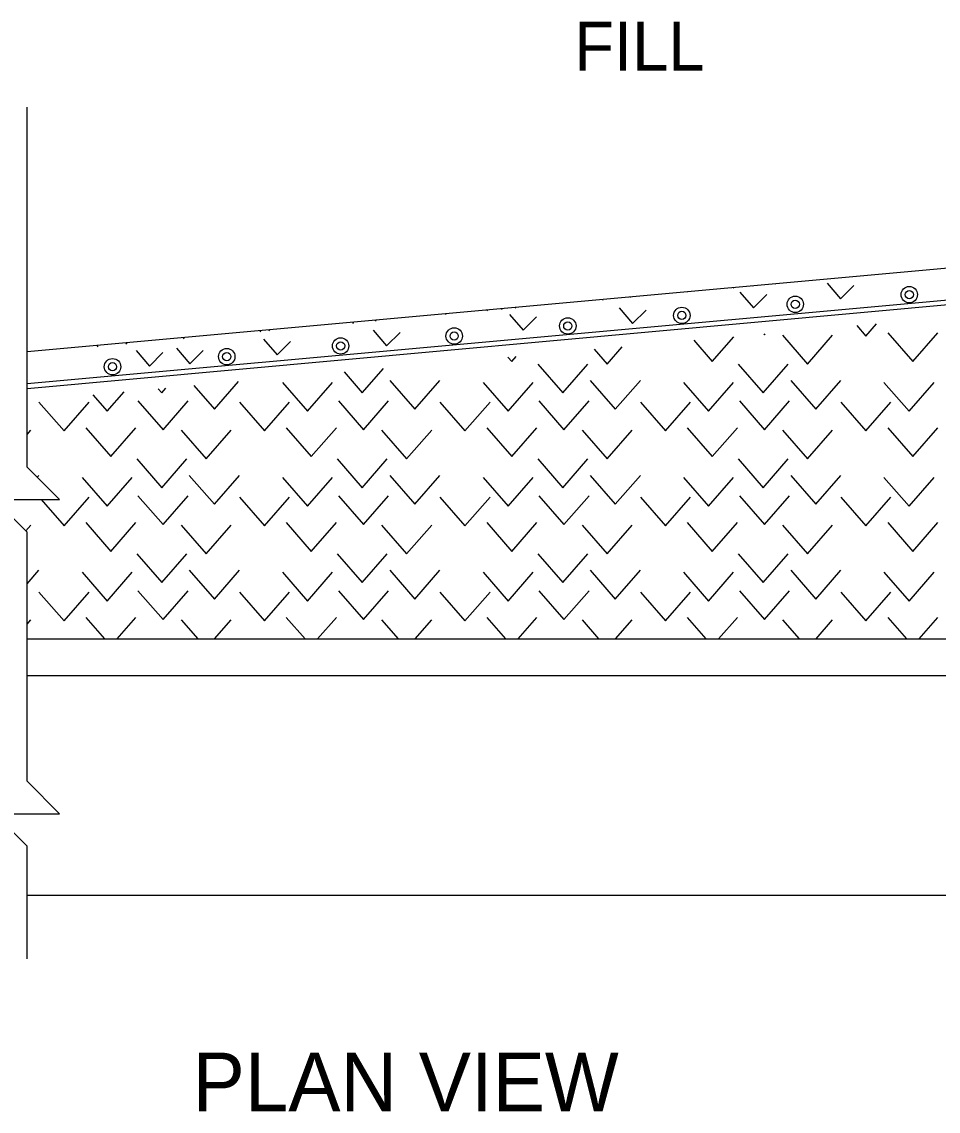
# Model space of a CAD drawing. Extents: x 918 to 1082, y 999 to 1322.
# Drawn here: x 930.268 to 934.027, y 1149.327 to 1153.795 of the extents above; entities that cross this region are included whole.
import ezdxf

# ---------------------------------------------------------------- set-up
doc = ezdxf.new("R2010")
doc.units = 0
doc.layers.add('1', color=7, linetype='Continuous')
doc.layers.add('5', color=7, linetype='Continuous')

msp = doc.modelspace()

# ---------------------------------------------------------------- linework, layer by layer
at = {"layer": '1'}
for p, q in [((930.2898, 1152.1685), (930.2898, 1153.444)), ((939.946, 1153.188), (930.2898, 1152.3102)), ((939.9367, 1153.1669), (930.2898, 1152.2899)), ((936.1616, 1152.9743), (930.2898, 1152.4405)), ((930.2898, 1150.8799), (930.2898, 1151.5018)), ((930.2898, 1151.2633), (945.7747, 1151.2633)), ((930.2898, 1151.1133), (945.7747, 1151.1133)), ((930.2898, 1149.9518), (930.2898, 1150.2133)), ((930.2898, 1150.2133), (945.7747, 1150.2133))]:
    msp.add_line(p, q, dxfattribs=at)
for points in [[(933.2138, 1152.6855), (933.2688, 1152.6213), (933.3239, 1152.6763)], [(933.5715, 1152.7223), (933.6265, 1152.658), (933.6816, 1152.7131)], [(932.2691, 1152.5938), (932.3241, 1152.5295), (932.3792, 1152.5846)], [(932.7185, 1152.6213), (932.7735, 1152.557), (932.8286, 1152.6121)], [(931.7096, 1152.5294), (931.7646, 1152.4652), (931.8197, 1152.5203)], [(930.9024, 1152.456), (930.9574, 1152.3918), (931.0125, 1152.4468)], [(931.2602, 1152.4928), (931.3152, 1152.4285), (931.3703, 1152.4836)], [(930.7373, 1152.4468), (930.7923, 1152.3826), (930.8474, 1152.4377)], [(930.2898, 1151.5018), (930.2898, 1151.7018), (930.1565, 1151.8352), (930.4232, 1151.8352), (930.2898, 1151.9685), (930.2898, 1152.1685)], [(930.2898, 1150.2133), (930.2898, 1150.4133), (930.1565, 1150.5466), (930.4232, 1150.5466), (930.2898, 1150.6799), (930.2898, 1150.8799)]]:
    msp.add_lwpolyline(points, dxfattribs=at)
for centre, radius in [((933.9084, 1152.6756), 0.0337), ((933.9084, 1152.6756), 0.0169), ((933.4407, 1152.636), 0.0337), ((933.4407, 1152.636), 0.0169), ((932.9756, 1152.5904), 0.0337), ((932.9756, 1152.5904), 0.0169), ((932.5078, 1152.5472), 0.0337), ((932.5078, 1152.5472), 0.0169), ((932.0419, 1152.5058), 0.0337), ((932.0419, 1152.5058), 0.0169), ((931.1091, 1152.4213), 0.0337), ((931.576, 1152.4652), 0.0337), ((931.576, 1152.4652), 0.0169), ((930.6405, 1152.3799), 0.0337), ((931.1091, 1152.4213), 0.0169), ((930.6405, 1152.3799), 0.0169)]:
    msp.add_circle(centre, radius, dxfattribs=at)
at = {"layer": '5'}
for p, q in [((932.9979, 1152.6867), (932.9993, 1152.6852)), ((933.1863, 1152.7024), (933.1875, 1152.7039)), ((933.2668, 1152.7111), (933.2678, 1152.71)), ((933.3581, 1152.7183), (933.3591, 1152.7195)), ((932.6503, 1152.6551), (932.652, 1152.6531)), ((932.7623, 1152.6633), (932.7642, 1152.6654)), ((932.0068, 1152.5966), (932.0093, 1152.5938)), ((932.1762, 1152.6092), (932.1788, 1152.6122)), ((932.236, 1152.6174), (932.2383, 1152.6148)), ((932.2919, 1152.6198), (932.2944, 1152.6228)), ((931.6253, 1152.5619), (931.6282, 1152.5585)), ((931.7188, 1152.5668), (931.7221, 1152.5707)), ((933.693, 1152.5487), (933.7305, 1152.5057)), ((933.7305, 1152.5057), (933.7744, 1152.556)), ((931.2448, 1152.5273), (931.2483, 1152.5234)), ((931.2819, 1152.5265), (931.2858, 1152.531)), ((933.1003, 1152.4012), (933.1892, 1152.5031)), ((933.3113, 1152.5142), (933.3143, 1152.5108)), ((933.3143, 1152.5108), (933.3178, 1152.5148)), ((933.3885, 1152.509), (933.4913, 1152.3911)), ((933.4913, 1152.3911), (933.5941, 1152.509)), ((933.8198, 1152.5192), (933.9226, 1152.4012)), ((933.9226, 1152.4012), (934.0254, 1152.5192)), ((930.5767, 1152.4666), (930.5808, 1152.4618)), ((930.6956, 1152.4723), (930.7003, 1152.4778)), ((930.9307, 1152.4988), (930.9344, 1152.4944)), ((932.669, 1152.3911), (932.7305, 1152.4617)), ((933.0245, 1152.4883), (933.1003, 1152.4012)), ((932.2623, 1152.4193), (932.2781, 1152.4012)), ((932.2781, 1152.4012), (932.2966, 1152.4224)), ((932.6165, 1152.4513), (932.669, 1152.3911)), ((931.6648, 1152.2732), (931.7519, 1152.3732)), ((932.3843, 1152.3911), (932.487, 1152.2732)), ((932.487, 1152.2732), (932.5898, 1152.3911)), ((933.2065, 1152.3911), (933.3093, 1152.2732)), ((933.3093, 1152.2732), (933.4121, 1152.3911)), ((931.5903, 1152.3585), (931.6648, 1152.2732)), ((931.7777, 1152.3237), (931.8804, 1152.2058)), ((931.8804, 1152.2058), (931.9833, 1152.3237)), ((932.5999, 1152.3237), (932.7027, 1152.2058)), ((932.7027, 1152.2058), (932.8055, 1152.3237)), ((933.4222, 1152.3237), (933.525, 1152.2058)), ((933.525, 1152.2058), (933.6278, 1152.3237)), ((930.6184, 1152.1973), (930.6878, 1152.2769)), ((930.8282, 1152.2896), (930.8425, 1152.2732)), ((930.8425, 1152.2732), (930.8593, 1152.2924)), ((930.9737, 1152.3028), (931.0582, 1152.2058)), ((931.0582, 1152.2058), (931.1572, 1152.3193)), ((931.3378, 1152.3153), (931.4407, 1152.1973)), ((931.4407, 1152.1973), (931.5434, 1152.3153)), ((932.1602, 1152.3153), (932.2629, 1152.1973)), ((932.2629, 1152.1973), (932.3657, 1152.3153)), ((932.9824, 1152.3153), (933.0852, 1152.1973)), ((933.0852, 1152.1973), (933.188, 1152.3153)), ((933.8047, 1152.3153), (933.9074, 1152.1973)), ((933.9074, 1152.1973), (934.0103, 1152.3153)), ((930.3387, 1152.2344), (930.4415, 1152.1164)), ((930.4415, 1152.1164), (930.5443, 1152.2344)), ((930.5592, 1152.2653), (930.6184, 1152.1973)), ((930.7448, 1152.2394), (930.8476, 1152.1215)), ((930.8476, 1152.1215), (930.9503, 1152.2394)), ((931.1609, 1152.2344), (931.2638, 1152.1164)), ((931.2638, 1152.1164), (931.3665, 1152.2344)), ((931.567, 1152.2394), (931.6698, 1152.1215)), ((931.6698, 1152.1215), (931.7726, 1152.2394)), ((931.9833, 1152.2344), (932.086, 1152.1164)), ((932.086, 1152.1164), (932.1888, 1152.2344)), ((932.3893, 1152.2394), (932.4921, 1152.1215)), ((932.4921, 1152.1215), (932.5948, 1152.2394)), ((932.8055, 1152.2344), (932.9083, 1152.1164)), ((932.9083, 1152.1164), (933.0111, 1152.2344)), ((933.2116, 1152.2394), (933.3143, 1152.1215)), ((933.3143, 1152.1215), (933.4172, 1152.2394)), ((933.6278, 1152.2344), (933.7305, 1152.1164)), ((933.7305, 1152.1164), (933.8333, 1152.2344)), ((930.2898, 1152.1024), (930.305, 1152.1198)), ((930.5308, 1152.1299), (930.6336, 1152.012)), ((930.6336, 1152.012), (930.7363, 1152.1299)), ((930.9217, 1152.1198), (931.0245, 1152.0019)), ((931.0245, 1152.0019), (931.1273, 1152.1198)), ((931.353, 1152.1299), (931.4558, 1152.012)), ((931.4558, 1152.012), (931.5586, 1152.1299)), ((931.7439, 1152.1198), (931.8468, 1152.0019)), ((931.8468, 1152.0019), (931.9495, 1152.1198)), ((932.1753, 1152.1299), (932.2781, 1152.012)), ((932.2781, 1152.012), (932.3808, 1152.1299)), ((932.5663, 1152.1198), (932.669, 1152.0019)), ((932.669, 1152.0019), (932.7718, 1152.1198)), ((932.9976, 1152.1299), (933.1003, 1152.012)), ((933.1003, 1152.012), (933.2032, 1152.1299)), ((933.3885, 1152.1198), (933.4913, 1152.0019)), ((933.4913, 1152.0019), (933.5941, 1152.1198)), ((933.8198, 1152.1299), (933.9226, 1152.012)), ((933.9226, 1152.012), (934.0254, 1152.1299)), ((930.7398, 1152.0019), (930.8425, 1151.8839)), ((930.8425, 1151.8839), (930.9453, 1152.0019)), ((931.562, 1152.0019), (931.6648, 1151.8839)), ((931.6648, 1151.8839), (931.7676, 1152.0019)), ((932.3843, 1152.0019), (932.487, 1151.8839)), ((932.487, 1151.8839), (932.5898, 1152.0019)), ((933.2065, 1152.0019), (933.3093, 1151.8839)), ((933.3093, 1151.8839), (933.4121, 1152.0019)), ((930.3318, 1151.9266), (930.3387, 1151.9345)), ((930.5156, 1151.9261), (930.6184, 1151.8081)), ((930.6184, 1151.8081), (930.7212, 1151.9261)), ((930.9554, 1151.9345), (931.0582, 1151.8166)), ((931.0582, 1151.8166), (931.1609, 1151.9345)), ((931.3378, 1151.9261), (931.4407, 1151.8081)), ((931.4407, 1151.8081), (931.5434, 1151.9261)), ((931.7777, 1151.9345), (931.8804, 1151.8166)), ((931.8804, 1151.8166), (931.9833, 1151.9345)), ((932.1602, 1151.9261), (932.2629, 1151.8081)), ((932.2629, 1151.8081), (932.3657, 1151.9261)), ((932.5999, 1151.9345), (932.7027, 1151.8166)), ((932.7027, 1151.8166), (932.8055, 1151.9345)), ((932.9824, 1151.9261), (933.0852, 1151.8081)), ((933.0852, 1151.8081), (933.188, 1151.9261)), ((933.4222, 1151.9345), (933.525, 1151.8166)), ((933.525, 1151.8166), (933.6278, 1151.9345)), ((933.8047, 1151.9261), (933.9074, 1151.8081)), ((933.9074, 1151.8081), (934.0103, 1151.9261)), ((930.3474, 1151.8352), (930.4415, 1151.7273)), ((930.4415, 1151.7273), (930.5443, 1151.8452)), ((930.7448, 1151.8503), (930.8476, 1151.7323)), ((930.8476, 1151.7323), (930.9503, 1151.8503)), ((931.1609, 1151.8452), (931.2638, 1151.7273)), ((931.2638, 1151.7273), (931.3665, 1151.8452)), ((931.567, 1151.8503), (931.6698, 1151.7323)), ((931.6698, 1151.7323), (931.7726, 1151.8503)), ((931.9833, 1151.8452), (932.086, 1151.7273)), ((932.086, 1151.7273), (932.1888, 1151.8452)), ((932.3893, 1151.8503), (932.4921, 1151.7323)), ((932.4921, 1151.7323), (932.5948, 1151.8503)), ((932.8055, 1151.8452), (932.9083, 1151.7273)), ((932.9083, 1151.7273), (933.0111, 1151.8452)), ((933.2116, 1151.8503), (933.3143, 1151.7323)), ((933.3143, 1151.7323), (933.4172, 1151.8503)), ((933.6278, 1151.8452), (933.7305, 1151.7273)), ((933.7305, 1151.7273), (933.8333, 1151.8452)), ((930.5308, 1151.7407), (930.6336, 1151.6228)), ((930.6336, 1151.6228), (930.7363, 1151.7407)), ((931.353, 1151.7407), (931.4558, 1151.6228)), ((931.4558, 1151.6228), (931.5586, 1151.7407)), ((932.1753, 1151.7407), (932.2781, 1151.6228)), ((932.2781, 1151.6228), (932.3808, 1151.7407)), ((932.9976, 1151.7407), (933.1003, 1151.6228)), ((933.1003, 1151.6228), (933.2032, 1151.7407)), ((933.8198, 1151.7407), (933.9226, 1151.6228)), ((933.9226, 1151.6228), (934.0254, 1151.7407)), ((930.2846, 1151.7071), (930.305, 1151.7306)), ((930.9217, 1151.7306), (931.0245, 1151.6127)), ((931.0245, 1151.6127), (931.1273, 1151.7306)), ((931.7439, 1151.7306), (931.8468, 1151.6127)), ((931.8468, 1151.6127), (931.9495, 1151.7306)), ((932.5663, 1151.7306), (932.669, 1151.6127)), ((932.669, 1151.6127), (932.7718, 1151.7306)), ((933.3885, 1151.7306), (933.4913, 1151.6127)), ((933.4913, 1151.6127), (933.5941, 1151.7306)), ((930.7398, 1151.6127), (930.8425, 1151.4948)), ((930.8425, 1151.4948), (930.9453, 1151.6127)), ((931.562, 1151.6127), (931.6648, 1151.4948)), ((931.6648, 1151.4948), (931.7676, 1151.6127)), ((932.3843, 1151.6127), (932.487, 1151.4948)), ((932.487, 1151.4948), (932.5898, 1151.6127)), ((933.2065, 1151.6127), (933.3093, 1151.4948)), ((933.3093, 1151.4948), (933.4121, 1151.6127)), ((930.2898, 1151.4893), (930.3387, 1151.5453)), ((930.5156, 1151.5368), (930.6184, 1151.4189)), ((930.6184, 1151.4189), (930.7212, 1151.5368)), ((930.9554, 1151.5453), (931.0582, 1151.4273)), ((931.0582, 1151.4273), (931.1609, 1151.5453)), ((931.3378, 1151.5368), (931.4407, 1151.4189)), ((931.4407, 1151.4189), (931.5434, 1151.5368)), ((931.7777, 1151.5453), (931.8804, 1151.4273)), ((931.8804, 1151.4273), (931.9833, 1151.5453)), ((932.1602, 1151.5368), (932.2629, 1151.4189)), ((932.2629, 1151.4189), (932.3657, 1151.5368)), ((932.5999, 1151.5453), (932.7027, 1151.4273)), ((932.7027, 1151.4273), (932.8055, 1151.5453)), ((932.9824, 1151.5368), (933.0852, 1151.4189)), ((933.0852, 1151.4189), (933.188, 1151.5368)), ((933.4222, 1151.5453), (933.525, 1151.4273)), ((933.525, 1151.4273), (933.6278, 1151.5453)), ((933.8047, 1151.5368), (933.9074, 1151.4189)), ((933.9074, 1151.4189), (934.0103, 1151.5368)), ((930.3387, 1151.4559), (930.4415, 1151.338)), ((930.4415, 1151.338), (930.5443, 1151.4559)), ((930.7448, 1151.461), (930.8476, 1151.3431)), ((930.8476, 1151.3431), (930.9503, 1151.461)), ((931.1609, 1151.4559), (931.2638, 1151.338)), ((931.2638, 1151.338), (931.3665, 1151.4559)), ((931.567, 1151.461), (931.6698, 1151.3431)), ((931.6698, 1151.3431), (931.7726, 1151.461)), ((931.9833, 1151.4559), (932.086, 1151.338)), ((932.086, 1151.338), (932.1888, 1151.4559)), ((932.3893, 1151.461), (932.4921, 1151.3431)), ((932.4921, 1151.3431), (932.5948, 1151.461)), ((932.8055, 1151.4559), (932.9083, 1151.338)), ((932.9083, 1151.338), (933.0111, 1151.4559)), ((933.2116, 1151.461), (933.3143, 1151.3431)), ((933.3143, 1151.3431), (933.4172, 1151.461)), ((933.6278, 1151.4559), (933.7305, 1151.338)), ((933.7305, 1151.338), (933.8333, 1151.4559)), ((930.2898, 1151.324), (930.305, 1151.3414)), ((930.5308, 1151.3515), (930.6078, 1151.2633)), ((930.6594, 1151.2633), (930.7363, 1151.3515)), ((930.9217, 1151.3414), (930.9898, 1151.2633)), ((931.0592, 1151.2633), (931.1273, 1151.3414)), ((931.353, 1151.3515), (931.43, 1151.2633)), ((931.4817, 1151.2633), (931.5586, 1151.3515)), ((931.7439, 1151.3414), (931.812, 1151.2633)), ((931.8814, 1151.2633), (931.9495, 1151.3414)), ((932.1753, 1151.3515), (932.2523, 1151.2633)), ((932.3039, 1151.2633), (932.3808, 1151.3515)), ((932.5663, 1151.3414), (932.6343, 1151.2633)), ((932.7037, 1151.2633), (932.7718, 1151.3414)), ((932.9976, 1151.3515), (933.0745, 1151.2633)), ((933.1262, 1151.2633), (933.2032, 1151.3515)), ((933.3885, 1151.3414), (933.4566, 1151.2633)), ((933.526, 1151.2633), (933.5941, 1151.3414)), ((933.8198, 1151.3515), (933.8968, 1151.2633)), ((933.9484, 1151.2633), (934.0254, 1151.3515))]:
    msp.add_line(p, q, dxfattribs=at)

# ---------------------------------------------------------------- texts
at = {"layer": '1'}
for s, height, p in [('FILL', 0.2, (932.534, 1153.5946)), ('PLAN VIEW', 0.24, (930.969, 1149.3267))]:
    msp.add_text(s, height=height, dxfattribs=at).set_placement(p)

doc.saveas('drawing.dxf')
